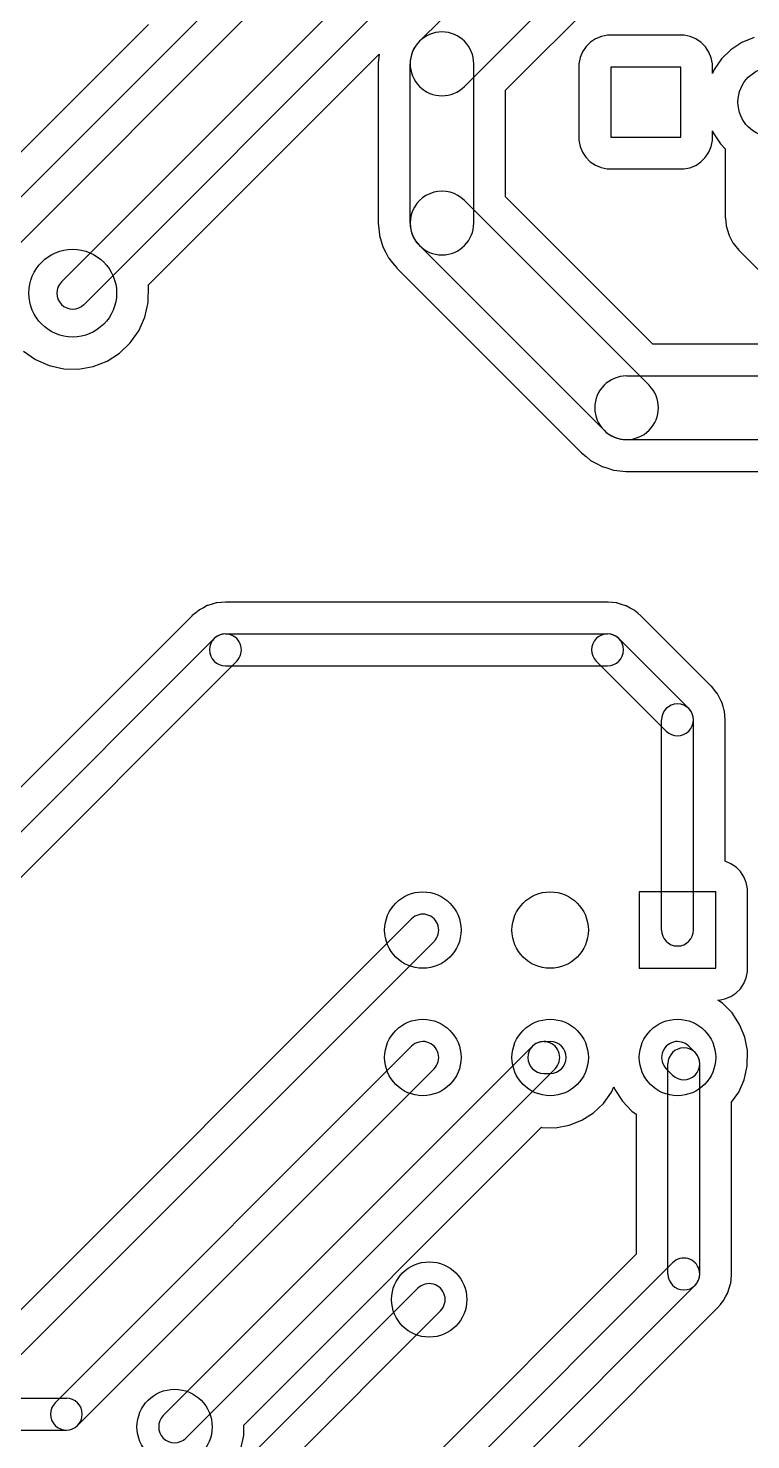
# Model space of a CAD drawing. Extents: x 10 to 213, y -213 to -15.
# Drawn here: x 100.71 to 115.13, y -129.54 to -101.4 of the extents above; entities that cross this region are included whole.
import ezdxf

# ---------------------------------------------------------------- set-up
doc = ezdxf.new("R2010")
doc.units = 0
doc.header["$MEASUREMENT"] = 0
doc.layers.add('BLACK', color=250, linetype='CONTINUOUS')

msp = doc.modelspace()

# ---------------------------------------------------------------- linework, layer by layer
at = {"layer": 'BLACK'}
for p, q in [((107.852, -97.4785), (98.8755, -106.455)), ((108.517, -101.659), (112.581, -97.595)), ((108.302, -97.9275), (99.3245, -106.905)), ((109.503, -98.3275), (101.375, -106.455)), ((109.415, -102.557), (113.479, -98.493)), ((109.953, -98.7765), (101.825, -106.905)), ((110.236, -102.634), (113.928, -98.942)), ((110.236, -102.634), (113.928, -98.942)), ((103.11, -101.323), (99.2614, -105.172)), ((103.11, -101.323), (99.2614, -105.172)), ((112.147, -101.561), (112.032, -101.608)), ((112.147, -101.561), (112.032, -101.608)), ((112.269, -101.536), (112.147, -101.561)), ((112.269, -101.536), (112.147, -101.561)), ((113.671, -101.536), (112.269, -101.536)), ((113.671, -101.536), (112.269, -101.536)), ((113.795, -101.537), (113.671, -101.536)), ((113.795, -101.537), (113.671, -101.536)), ((113.917, -101.562), (113.795, -101.537)), ((113.917, -101.562), (113.795, -101.537)), ((114.032, -101.61), (113.917, -101.562)), ((114.032, -101.61), (113.917, -101.562)), ((115.192, -101.585), (114.949, -101.683)), ((115.192, -101.585), (114.949, -101.683)), ((111.77, -101.868), (111.722, -101.983)), ((111.77, -101.868), (111.722, -101.983)), ((111.84, -101.765), (111.77, -101.868)), ((111.84, -101.765), (111.77, -101.868)), ((111.928, -101.677), (111.84, -101.765)), ((111.928, -101.677), (111.84, -101.765)), ((112.032, -101.608), (111.928, -101.677)), ((112.032, -101.608), (111.928, -101.677)), ((114.135, -101.68), (114.032, -101.61)), ((114.135, -101.68), (114.032, -101.61)), ((114.223, -101.768), (114.135, -101.68)), ((114.223, -101.768), (114.135, -101.68)), ((114.292, -101.872), (114.223, -101.768)), ((114.292, -101.872), (114.223, -101.768)), ((114.339, -101.987), (114.292, -101.872)), ((114.339, -101.987), (114.292, -101.872)), ((114.73, -101.826), (114.544, -102.009)), ((114.73, -101.826), (114.544, -102.009)), ((114.949, -101.683), (114.73, -101.826)), ((114.949, -101.683), (114.73, -101.826)), ((103.108, -106.519), (107.716, -101.912)), ((103.108, -106.519), (107.716, -101.912)), ((107.709, -101.974), (107.696, -102.09)), ((107.709, -101.974), (107.696, -102.09)), ((107.696, -102.09), (107.696, -102.103)), ((107.696, -102.09), (107.696, -102.103)), ((107.696, -102.103), (107.696, -102.104)), ((107.696, -102.103), (107.696, -102.104)), ((107.696, -102.104), (107.696, -102.104)), ((107.696, -102.104), (107.696, -102.108)), ((107.696, -102.104), (107.696, -102.104)), ((107.696, -102.104), (107.696, -102.108)), ((107.696, -102.108), (107.696, -105.283)), ((107.696, -102.108), (107.696, -105.283)), ((107.716, -101.912), (107.709, -101.974)), ((107.716, -101.912), (107.709, -101.974)), ((108.331, -105.283), (108.331, -102.108)), ((109.601, -105.283), (109.601, -102.108)), ((111.697, -102.105), (111.696, -102.229)), ((111.697, -102.105), (111.696, -102.229)), ((111.722, -101.983), (111.697, -102.105)), ((111.722, -101.983), (111.697, -102.105)), ((114.364, -102.109), (114.339, -101.987)), ((114.364, -102.109), (114.339, -101.987)), ((114.364, -102.3), (114.364, -102.109)), ((114.364, -102.3), (114.364, -102.109)), ((114.544, -102.009), (114.396, -102.224)), ((114.544, -102.009), (114.396, -102.224)), ((111.696, -102.229), (111.696, -103.631)), ((111.696, -102.229), (111.696, -103.631)), ((112.332, -102.172), (112.332, -103.569)), ((113.729, -102.172), (112.332, -102.172)), ((113.729, -103.569), (113.729, -102.172)), ((114.396, -102.224), (114.364, -102.3)), ((114.396, -102.224), (114.364, -102.3)), ((110.236, -104.757), (110.236, -102.634)), ((110.236, -104.757), (110.236, -102.634)), ((112.332, -103.569), (113.729, -103.569)), ((114.363, -103.635), (114.364, -103.511)), ((114.363, -103.635), (114.364, -103.511)), ((114.364, -103.511), (114.364, -103.446)), ((114.364, -103.446), (114.378, -103.482)), ((114.364, -103.511), (114.364, -103.446)), ((114.364, -103.446), (114.378, -103.482)), ((114.378, -103.482), (114.52, -103.702)), ((114.378, -103.482), (114.52, -103.702)), ((111.696, -103.631), (111.721, -103.753)), ((111.696, -103.631), (111.721, -103.753)), ((111.721, -103.753), (111.768, -103.868)), ((111.721, -103.753), (111.768, -103.868)), ((114.29, -103.872), (114.338, -103.757)), ((114.29, -103.872), (114.338, -103.757)), ((114.338, -103.757), (114.363, -103.635)), ((114.338, -103.757), (114.363, -103.635)), ((114.52, -103.702), (114.618, -103.803)), ((114.52, -103.702), (114.618, -103.803)), ((114.618, -103.803), (114.618, -105.156)), ((114.618, -103.803), (114.618, -105.156)), ((111.768, -103.868), (111.837, -103.972)), ((111.768, -103.868), (111.837, -103.972)), ((111.837, -103.972), (111.925, -104.06)), ((111.837, -103.972), (111.925, -104.06)), ((111.925, -104.06), (112.028, -104.13)), ((111.925, -104.06), (112.028, -104.13)), ((112.028, -104.13), (112.143, -104.178)), ((112.028, -104.13), (112.143, -104.178)), ((113.913, -104.179), (114.028, -104.132)), ((113.913, -104.179), (114.028, -104.132)), ((114.028, -104.132), (114.132, -104.063)), ((114.028, -104.132), (114.132, -104.063)), ((114.132, -104.063), (114.22, -103.975)), ((114.132, -104.063), (114.22, -103.975)), ((114.22, -103.975), (114.29, -103.872)), ((114.22, -103.975), (114.29, -103.872)), ((112.143, -104.178), (112.265, -104.203)), ((112.143, -104.178), (112.265, -104.203)), ((112.265, -104.203), (112.389, -104.204)), ((112.265, -104.203), (112.389, -104.204)), ((112.389, -104.204), (113.791, -104.204)), ((112.389, -104.204), (113.791, -104.204)), ((113.791, -104.204), (113.913, -104.179)), ((113.791, -104.204), (113.913, -104.179)), ((113.098, -108.517), (109.415, -104.834)), ((113.175, -107.696), (110.236, -104.757)), ((113.175, -107.696), (110.236, -104.757)), ((114.618, -105.156), (114.626, -105.244)), ((114.618, -105.156), (114.626, -105.244)), ((114.626, -105.244), (114.634, -105.331)), ((114.626, -105.244), (114.634, -105.331)), ((107.696, -105.283), (107.707, -105.4)), ((107.696, -105.283), (107.707, -105.4)), ((107.707, -105.4), (107.718, -105.517)), ((107.707, -105.4), (107.718, -105.517)), ((107.718, -105.517), (107.72, -105.523)), ((107.718, -105.517), (107.72, -105.523)), ((107.72, -105.523), (107.72, -105.53)), ((107.72, -105.523), (107.72, -105.53)), ((107.72, -105.53), (107.754, -105.642)), ((107.72, -105.53), (107.754, -105.642)), ((114.634, -105.331), (114.635, -105.336)), ((114.634, -105.331), (114.635, -105.336)), ((114.635, -105.336), (114.636, -105.341)), ((114.635, -105.336), (114.636, -105.341)), ((114.636, -105.341), (114.661, -105.425)), ((114.636, -105.341), (114.661, -105.425)), ((114.661, -105.425), (114.686, -105.51)), ((114.661, -105.425), (114.686, -105.51)), ((114.686, -105.51), (114.688, -105.514)), ((114.686, -105.51), (114.688, -105.514)), ((114.688, -105.514), (114.689, -105.519)), ((114.688, -105.514), (114.689, -105.519)), ((114.689, -105.519), (114.731, -105.597)), ((114.689, -105.519), (114.731, -105.597)), ((107.754, -105.642), (107.787, -105.755)), ((107.754, -105.642), (107.787, -105.755)), ((107.787, -105.755), (107.79, -105.761)), ((107.787, -105.755), (107.79, -105.761)), ((107.79, -105.761), (107.792, -105.767)), ((107.79, -105.761), (107.792, -105.767)), ((107.792, -105.767), (107.847, -105.871)), ((107.792, -105.767), (107.847, -105.871)), ((112.2, -109.415), (108.517, -105.732)), ((114.731, -105.597), (114.771, -105.675)), ((114.731, -105.597), (114.771, -105.675)), ((114.771, -105.675), (114.774, -105.679)), ((114.771, -105.675), (114.774, -105.679)), ((114.774, -105.679), (114.777, -105.683)), ((114.774, -105.679), (114.777, -105.683)), ((114.777, -105.683), (114.832, -105.751)), ((114.777, -105.683), (114.832, -105.751)), ((114.832, -105.751), (114.887, -105.82)), ((114.832, -105.751), (114.887, -105.82)), ((114.887, -105.82), (114.894, -105.827)), ((114.887, -105.82), (114.894, -105.827)), ((107.847, -105.871), (107.901, -105.975)), ((107.847, -105.871), (107.901, -105.975)), ((107.901, -105.975), (107.905, -105.98)), ((107.901, -105.975), (107.905, -105.98)), ((107.905, -105.98), (107.908, -105.986)), ((107.905, -105.98), (107.908, -105.986)), ((107.908, -105.986), (107.982, -106.077)), ((107.908, -105.986), (107.982, -106.077)), ((107.982, -106.077), (108.056, -106.168)), ((107.982, -106.077), (108.056, -106.168)), ((114.894, -105.827), (114.894, -105.827)), ((114.894, -105.827), (114.894, -105.827)), ((114.894, -105.827), (114.896, -105.83)), ((114.894, -105.827), (114.894, -105.827)), ((114.894, -105.827), (114.894, -105.827)), ((114.894, -105.827), (114.896, -105.83)), ((114.896, -105.83), (115.658, -106.592)), ((114.896, -105.83), (115.658, -106.592)), ((108.056, -106.168), (108.065, -106.178)), ((108.056, -106.168), (108.065, -106.178)), ((108.065, -106.178), (108.065, -106.178)), ((108.065, -106.178), (108.065, -106.178)), ((108.065, -106.178), (108.068, -106.181)), ((108.065, -106.178), (108.065, -106.178)), ((108.065, -106.178), (108.065, -106.178)), ((108.065, -106.178), (108.068, -106.181)), ((108.068, -106.181), (111.751, -109.864)), ((108.068, -106.181), (111.751, -109.864)), ((103.105, -106.87), (103.11, -106.532)), ((103.105, -106.87), (103.11, -106.532)), ((103.11, -106.532), (103.108, -106.519)), ((103.11, -106.532), (103.108, -106.519)), ((103.04, -107.159), (103.105, -106.87)), ((103.04, -107.159), (103.105, -106.87)), ((102.919, -107.429), (103.04, -107.159)), ((102.919, -107.429), (103.04, -107.159)), ((102.749, -107.671), (102.919, -107.429)), ((102.749, -107.671), (102.919, -107.429)), ((102.534, -107.876), (102.749, -107.671)), ((102.534, -107.876), (102.749, -107.671)), ((118.872, -107.696), (113.175, -107.696)), ((118.872, -107.696), (113.175, -107.696)), ((100.617, -107.835), (100.86, -108.004)), ((100.617, -107.835), (100.86, -108.004)), ((100.86, -108.004), (101.131, -108.123)), ((100.86, -108.004), (101.131, -108.123)), ((102.008, -108.141), (102.284, -108.034)), ((102.008, -108.141), (102.284, -108.034)), ((102.284, -108.034), (102.534, -107.876)), ((102.284, -108.034), (102.534, -107.876)), ((101.131, -108.123), (101.42, -108.187)), ((101.131, -108.123), (101.42, -108.187)), ((101.42, -108.187), (101.716, -108.193)), ((101.42, -108.187), (101.716, -108.193)), ((101.716, -108.193), (102.008, -108.141)), ((101.716, -108.193), (102.008, -108.141)), ((112.649, -108.331), (118.872, -108.331)), ((112.649, -109.601), (118.872, -109.601)), ((111.751, -109.864), (111.842, -109.939)), ((111.751, -109.864), (111.842, -109.939)), ((111.842, -109.939), (111.931, -110.014)), ((111.842, -109.939), (111.931, -110.014)), ((111.931, -110.014), (111.937, -110.017)), ((111.931, -110.014), (111.937, -110.017)), ((111.937, -110.017), (111.943, -110.021)), ((111.937, -110.017), (111.943, -110.021)), ((111.943, -110.021), (112.046, -110.077)), ((111.943, -110.021), (112.046, -110.077)), ((112.046, -110.077), (112.149, -110.133)), ((112.046, -110.077), (112.149, -110.133)), ((112.149, -110.133), (112.155, -110.135)), ((112.149, -110.133), (112.155, -110.135)), ((112.155, -110.135), (112.161, -110.138)), ((112.155, -110.135), (112.161, -110.138)), ((112.161, -110.138), (112.273, -110.173)), ((112.161, -110.138), (112.273, -110.173)), ((112.273, -110.173), (112.385, -110.208)), ((112.273, -110.173), (112.385, -110.208)), ((112.385, -110.208), (112.392, -110.209)), ((112.385, -110.208), (112.392, -110.209)), ((112.392, -110.209), (112.398, -110.211)), ((112.392, -110.209), (112.398, -110.211)), ((112.398, -110.211), (112.515, -110.223)), ((112.398, -110.211), (112.515, -110.223)), ((112.515, -110.223), (112.631, -110.236)), ((112.515, -110.223), (112.631, -110.236)), ((112.631, -110.236), (112.644, -110.236)), ((112.631, -110.236), (112.644, -110.236)), ((112.644, -110.236), (112.645, -110.236)), ((112.644, -110.236), (112.645, -110.236)), ((112.645, -110.236), (112.645, -110.236)), ((112.645, -110.236), (112.649, -110.236)), ((112.645, -110.236), (112.645, -110.236)), ((112.645, -110.236), (112.649, -110.236)), ((112.649, -110.236), (118.346, -110.236)), ((112.649, -110.236), (118.346, -110.236)), ((104.463, -112.858), (104.379, -112.883)), ((104.463, -112.858), (104.379, -112.883)), ((104.468, -112.857), (104.463, -112.858)), ((104.468, -112.857), (104.463, -112.858)), ((104.473, -112.856), (104.468, -112.857)), ((104.473, -112.856), (104.468, -112.857)), ((104.56, -112.848), (104.473, -112.856)), ((104.56, -112.848), (104.473, -112.856)), ((104.648, -112.84), (104.56, -112.848)), ((104.648, -112.84), (104.56, -112.848)), ((112.268, -112.84), (104.648, -112.84)), ((112.268, -112.84), (104.648, -112.84)), ((112.271, -112.84), (112.268, -112.84)), ((112.271, -112.84), (112.268, -112.84)), ((112.272, -112.84), (112.271, -112.84)), ((112.271, -112.84), (112.271, -112.84)), ((112.272, -112.84), (112.271, -112.84)), ((112.271, -112.84), (112.271, -112.84)), ((112.281, -112.84), (112.272, -112.84)), ((112.281, -112.84), (112.272, -112.84)), ((112.369, -112.849), (112.281, -112.84)), ((112.369, -112.849), (112.281, -112.84)), ((112.456, -112.858), (112.369, -112.849)), ((112.456, -112.858), (112.369, -112.849)), ((112.461, -112.86), (112.456, -112.858)), ((112.461, -112.86), (112.456, -112.858)), ((112.466, -112.86), (112.461, -112.86)), ((112.466, -112.86), (112.461, -112.86)), ((112.55, -112.887), (112.466, -112.86)), ((112.55, -112.887), (112.466, -112.86)), ((103.974, -113.118), (96.8875, -120.206)), ((103.974, -113.118), (96.8875, -120.206)), ((103.977, -113.116), (103.974, -113.118)), ((103.977, -113.116), (103.974, -113.118)), ((103.984, -113.109), (103.977, -113.116)), ((103.984, -113.109), (103.977, -113.116)), ((103.977, -113.116), (103.977, -113.116)), ((103.977, -113.116), (103.977, -113.116)), ((103.977, -113.116), (103.977, -113.116)), ((103.977, -113.116), (103.977, -113.116)), ((104.053, -113.054), (103.984, -113.109)), ((104.053, -113.054), (103.984, -113.109)), ((104.121, -112.999), (104.053, -113.054)), ((104.121, -112.999), (104.053, -113.054)), ((104.125, -112.996), (104.121, -112.999)), ((104.125, -112.996), (104.121, -112.999)), ((104.129, -112.993), (104.125, -112.996)), ((104.129, -112.993), (104.125, -112.996)), ((104.207, -112.953), (104.129, -112.993)), ((104.207, -112.953), (104.129, -112.993)), ((104.285, -112.911), (104.207, -112.953)), ((104.285, -112.911), (104.207, -112.953)), ((104.29, -112.91), (104.285, -112.911)), ((104.29, -112.91), (104.285, -112.911)), ((104.294, -112.908), (104.29, -112.91)), ((104.294, -112.908), (104.29, -112.91)), ((104.379, -112.883), (104.294, -112.908)), ((104.379, -112.883), (104.294, -112.908)), ((112.634, -112.913), (112.55, -112.887)), ((112.634, -112.913), (112.55, -112.887)), ((112.638, -112.915), (112.634, -112.913)), ((112.638, -112.915), (112.634, -112.913)), ((112.643, -112.917), (112.638, -112.915)), ((112.643, -112.917), (112.638, -112.915)), ((112.72, -112.959), (112.643, -112.917)), ((112.72, -112.959), (112.643, -112.917)), ((112.798, -113), (112.72, -112.959)), ((112.798, -113), (112.72, -112.959)), ((112.802, -113.004), (112.798, -113)), ((112.802, -113.004), (112.798, -113)), ((112.806, -113.006), (112.802, -113.004)), ((112.806, -113.006), (112.802, -113.004)), ((112.874, -113.063), (112.806, -113.006)), ((112.874, -113.063), (112.806, -113.006)), ((112.942, -113.118), (112.874, -113.063)), ((112.942, -113.118), (112.874, -113.063)), ((114.339, -114.515), (112.942, -113.118)), ((114.339, -114.515), (112.942, -113.118)), ((97.0575, -120.933), (104.423, -113.567)), ((104.648, -113.475), (112.268, -113.475)), ((112.493, -113.567), (113.89, -114.964)), ((97.5065, -121.383), (104.873, -114.017)), ((104.648, -114.11), (112.268, -114.11)), ((112.043, -114.017), (113.44, -115.414)), ((114.341, -114.518), (114.339, -114.515)), ((114.341, -114.518), (114.339, -114.515)), ((114.348, -114.525), (114.341, -114.518)), ((114.341, -114.518), (114.341, -114.518)), ((114.341, -114.518), (114.341, -114.518)), ((114.348, -114.525), (114.341, -114.518)), ((114.341, -114.518), (114.341, -114.518)), ((114.341, -114.518), (114.341, -114.518)), ((114.403, -114.594), (114.348, -114.525)), ((114.403, -114.594), (114.348, -114.525)), ((114.458, -114.662), (114.403, -114.594)), ((114.458, -114.662), (114.403, -114.594)), ((114.461, -114.666), (114.458, -114.662)), ((114.461, -114.666), (114.458, -114.662)), ((114.464, -114.67), (114.461, -114.666)), ((114.464, -114.67), (114.461, -114.666)), ((114.504, -114.748), (114.464, -114.67)), ((114.504, -114.748), (114.464, -114.67)), ((114.546, -114.826), (114.504, -114.748)), ((114.546, -114.826), (114.504, -114.748)), ((114.547, -114.831), (114.546, -114.826)), ((114.547, -114.831), (114.546, -114.826)), ((114.549, -114.835), (114.547, -114.831)), ((114.549, -114.835), (114.547, -114.831)), ((114.574, -114.92), (114.549, -114.835)), ((114.574, -114.92), (114.549, -114.835)), ((114.599, -115.004), (114.574, -114.92)), ((114.599, -115.004), (114.574, -114.92)), ((114.6, -115.009), (114.599, -115.004)), ((114.6, -115.009), (114.599, -115.004)), ((114.601, -115.014), (114.6, -115.009)), ((114.601, -115.014), (114.6, -115.009)), ((114.609, -115.101), (114.601, -115.014)), ((114.609, -115.101), (114.601, -115.014)), ((114.618, -115.189), (114.609, -115.101)), ((114.618, -115.189), (114.609, -115.101)), ((113.348, -119.38), (113.348, -115.189)), ((113.983, -119.38), (113.983, -115.189)), ((114.618, -118.009), (114.618, -115.189)), ((114.618, -118.009), (114.618, -115.189)), ((114.73, -118.057), (114.618, -118.009)), ((114.73, -118.057), (114.618, -118.009)), ((114.834, -118.126), (114.73, -118.057)), ((114.834, -118.126), (114.73, -118.057)), ((114.921, -118.215), (114.834, -118.126)), ((114.921, -118.215), (114.834, -118.126)), ((114.99, -118.318), (114.921, -118.215)), ((114.99, -118.318), (114.921, -118.215)), ((115.038, -118.434), (114.99, -118.318)), ((115.038, -118.434), (114.99, -118.318)), ((115.062, -118.556), (115.038, -118.434)), ((115.062, -118.556), (115.038, -118.434)), ((114.427, -118.618), (112.903, -118.618)), ((112.903, -118.618), (112.903, -120.142)), ((114.427, -120.142), (114.427, -118.618)), ((115.062, -120.084), (115.062, -118.556)), ((115.062, -120.084), (115.062, -118.556)), ((99.9785, -127.537), (108.36, -119.155)), ((100.428, -127.987), (108.81, -119.605)), ((112.903, -120.142), (114.427, -120.142)), ((115.062, -120.209), (115.062, -120.084)), ((115.062, -120.209), (115.062, -120.084)), ((114.919, -120.549), (114.988, -120.445)), ((114.919, -120.549), (114.988, -120.445)), ((114.988, -120.445), (115.037, -120.331)), ((114.988, -120.445), (115.037, -120.331)), ((115.037, -120.331), (115.062, -120.209)), ((115.037, -120.331), (115.062, -120.209)), ((114.611, -120.753), (114.727, -120.705)), ((114.611, -120.753), (114.727, -120.705)), ((114.727, -120.705), (114.83, -120.636)), ((114.727, -120.705), (114.83, -120.636)), ((114.83, -120.636), (114.919, -120.549)), ((114.83, -120.636), (114.919, -120.549)), ((114.56, -120.838), (114.469, -120.777)), ((114.469, -120.777), (114.489, -120.777)), ((114.56, -120.838), (114.469, -120.777)), ((114.469, -120.777), (114.489, -120.777)), ((114.489, -120.777), (114.611, -120.753)), ((114.489, -120.777), (114.611, -120.753)), ((114.753, -121.033), (114.56, -120.838)), ((114.753, -121.033), (114.56, -120.838)), ((114.904, -121.261), (114.753, -121.033)), ((114.904, -121.261), (114.753, -121.033)), ((115.009, -121.514), (114.904, -121.261)), ((115.009, -121.514), (114.904, -121.261)), ((115.062, -121.783), (115.009, -121.514)), ((115.062, -121.783), (115.009, -121.514)), ((101.248, -128.807), (108.36, -121.695)), ((103.407, -129.061), (110.773, -121.695)), ((110.998, -121.603), (111.125, -121.603)), ((114.017, -121.822), (113.89, -121.695)), ((115.058, -122.096), (115.062, -121.783)), ((115.058, -122.096), (115.062, -121.783)), ((101.698, -129.257), (108.81, -122.145)), ((103.857, -129.511), (111.223, -122.145)), ((113.567, -122.272), (113.44, -122.145)), ((113.475, -126.238), (113.475, -122.047)), ((114.11, -126.238), (114.11, -122.047)), ((114.997, -122.363), (115.058, -122.096)), ((114.997, -122.363), (115.058, -122.096)), ((110.998, -122.238), (111.125, -122.238)), ((114.886, -122.613), (114.997, -122.363)), ((114.886, -122.613), (114.997, -122.363)), ((112.188, -122.837), (112.346, -122.613)), ((112.188, -122.837), (112.346, -122.613)), ((112.346, -122.613), (112.394, -122.505)), ((112.346, -122.613), (112.394, -122.505)), ((112.394, -122.505), (112.416, -122.562)), ((112.394, -122.505), (112.416, -122.562)), ((112.416, -122.562), (112.565, -122.792)), ((112.416, -122.562), (112.565, -122.792)), ((114.745, -122.813), (114.886, -122.613)), ((114.745, -122.813), (114.886, -122.613)), ((111.989, -123.026), (112.188, -122.837)), ((111.989, -123.026), (112.188, -122.837)), ((112.565, -122.792), (112.755, -122.989)), ((112.565, -122.792), (112.755, -122.989)), ((112.755, -122.989), (112.84, -123.048)), ((112.755, -122.989), (112.84, -123.048)), ((114.745, -126.238), (114.745, -122.813)), ((114.745, -126.238), (114.745, -122.813)), ((111.233, -123.32), (111.502, -123.272)), ((111.233, -123.32), (111.502, -123.272)), ((111.502, -123.272), (111.758, -123.173)), ((111.502, -123.272), (111.758, -123.173)), ((111.758, -123.173), (111.989, -123.026)), ((111.758, -123.173), (111.989, -123.026)), ((112.84, -123.048), (112.84, -125.843)), ((112.84, -123.048), (112.84, -125.843)), ((105.016, -129.249), (110.953, -123.313)), ((105.016, -129.249), (110.953, -123.313)), ((110.953, -123.313), (110.959, -123.314)), ((110.953, -123.313), (110.959, -123.314)), ((110.959, -123.314), (111.233, -123.32)), ((110.959, -123.314), (111.233, -123.32)), ((106.455, -133.125), (113.567, -126.013)), ((112.84, -125.843), (106.718, -131.965)), ((112.84, -125.843), (106.718, -131.965)), ((114.726, -126.426), (114.735, -126.339)), ((114.726, -126.426), (114.735, -126.339)), ((114.735, -126.339), (114.744, -126.251)), ((114.735, -126.339), (114.744, -126.251)), ((114.744, -126.241), (114.745, -126.238)), ((114.744, -126.241), (114.745, -126.238)), ((114.744, -126.251), (114.744, -126.241)), ((114.744, -126.241), (114.744, -126.241)), ((114.744, -126.241), (114.744, -126.241)), ((114.744, -126.251), (114.744, -126.241)), ((114.744, -126.241), (114.744, -126.241)), ((114.744, -126.241), (114.744, -126.241)), ((103.661, -131.347), (108.487, -126.521)), ((106.905, -133.575), (114.017, -126.463)), ((114.625, -126.69), (114.667, -126.613)), ((114.625, -126.69), (114.667, -126.613)), ((114.667, -126.613), (114.669, -126.608)), ((114.667, -126.613), (114.669, -126.608)), ((114.669, -126.608), (114.671, -126.604)), ((114.669, -126.608), (114.671, -126.604)), ((114.671, -126.604), (114.697, -126.52)), ((114.671, -126.604), (114.697, -126.52)), ((114.697, -126.52), (114.724, -126.436)), ((114.697, -126.52), (114.724, -126.436)), ((114.724, -126.431), (114.726, -126.426)), ((114.724, -126.431), (114.726, -126.426)), ((114.724, -126.436), (114.724, -126.431)), ((114.724, -126.436), (114.724, -126.431)), ((108.064, -133.313), (114.466, -126.912)), ((108.064, -133.313), (114.466, -126.912)), ((114.466, -126.912), (114.521, -126.844)), ((114.466, -126.912), (114.521, -126.844)), ((114.521, -126.844), (114.578, -126.776)), ((114.521, -126.844), (114.578, -126.776)), ((114.578, -126.776), (114.58, -126.772)), ((114.578, -126.776), (114.58, -126.772)), ((114.58, -126.772), (114.584, -126.768)), ((114.58, -126.772), (114.584, -126.768)), ((114.584, -126.768), (114.625, -126.69)), ((114.584, -126.768), (114.625, -126.69)), ((104.111, -131.797), (108.937, -126.971)), ((75.184, -128.715), (101.473, -128.715)), ((75.184, -129.35), (101.473, -129.35)), ((104.953, -129.725), (105.013, -129.46)), ((104.953, -129.725), (105.013, -129.46)), ((105.013, -129.46), (105.016, -129.249)), ((105.013, -129.46), (105.016, -129.249))]:
    msp.add_line(p, q, dxfattribs=at)
for centre, radius in [((115.57, -102.87), 0.6985), ((101.6, -106.68), 0.875), ((108.585, -119.38), 0.762), ((111.125, -119.38), 0.762), ((108.585, -121.92), 0.762), ((111.125, -121.92), 0.762), ((113.665, -121.92), 0.762), ((108.712, -126.746), 0.75), ((103.632, -129.286), 0.75)]:
    msp.add_circle(centre, radius, dxfattribs=at)
for centre, radius, start, end in [((108.966, -102.108), 0.635, 360, 540), ((108.966, -102.108), 0.635, 135, 315), ((108.966, -105.283), 0.635, 405, 585), ((108.966, -105.283), 0.635, 180, 360), ((101.6, -106.68), 0.3175, 135, 315), ((112.649, -108.966), 0.635, 90, 270), ((112.649, -108.966), 0.635, 225, 405), ((104.648, -113.792), 0.3175, 90, 270), ((104.648, -113.792), 0.3175, 315, 495), ((112.268, -113.792), 0.3175, 45, 225), ((112.268, -113.792), 0.3175, 270, 450), ((113.665, -115.189), 0.3175, 360, 540), ((113.665, -115.189), 0.3175, 225, 405), ((108.585, -119.38), 0.3175, 315, 495), ((113.665, -119.38), 0.3175, 180, 360), ((108.585, -121.92), 0.3175, 315, 495), ((110.998, -121.92), 0.3175, 90, 270), ((110.998, -121.92), 0.3175, 315, 495), ((111.125, -121.92), 0.3175, 270, 450), ((113.665, -121.92), 0.3175, 405, 585), ((113.792, -122.047), 0.3175, 360, 540), ((113.792, -122.047), 0.3175, 225, 405), ((113.792, -126.238), 0.3175, 315, 495), ((113.792, -126.238), 0.3175, 180, 360), ((108.712, -126.746), 0.3175, 315, 495), ((101.473, -129.032), 0.3175, 135, 315), ((101.473, -129.032), 0.3175, 270, 450), ((103.632, -129.286), 0.3175, 135, 315)]:
    msp.add_arc(centre, radius, start, end, dxfattribs=at)

doc.saveas('drawing.dxf')
